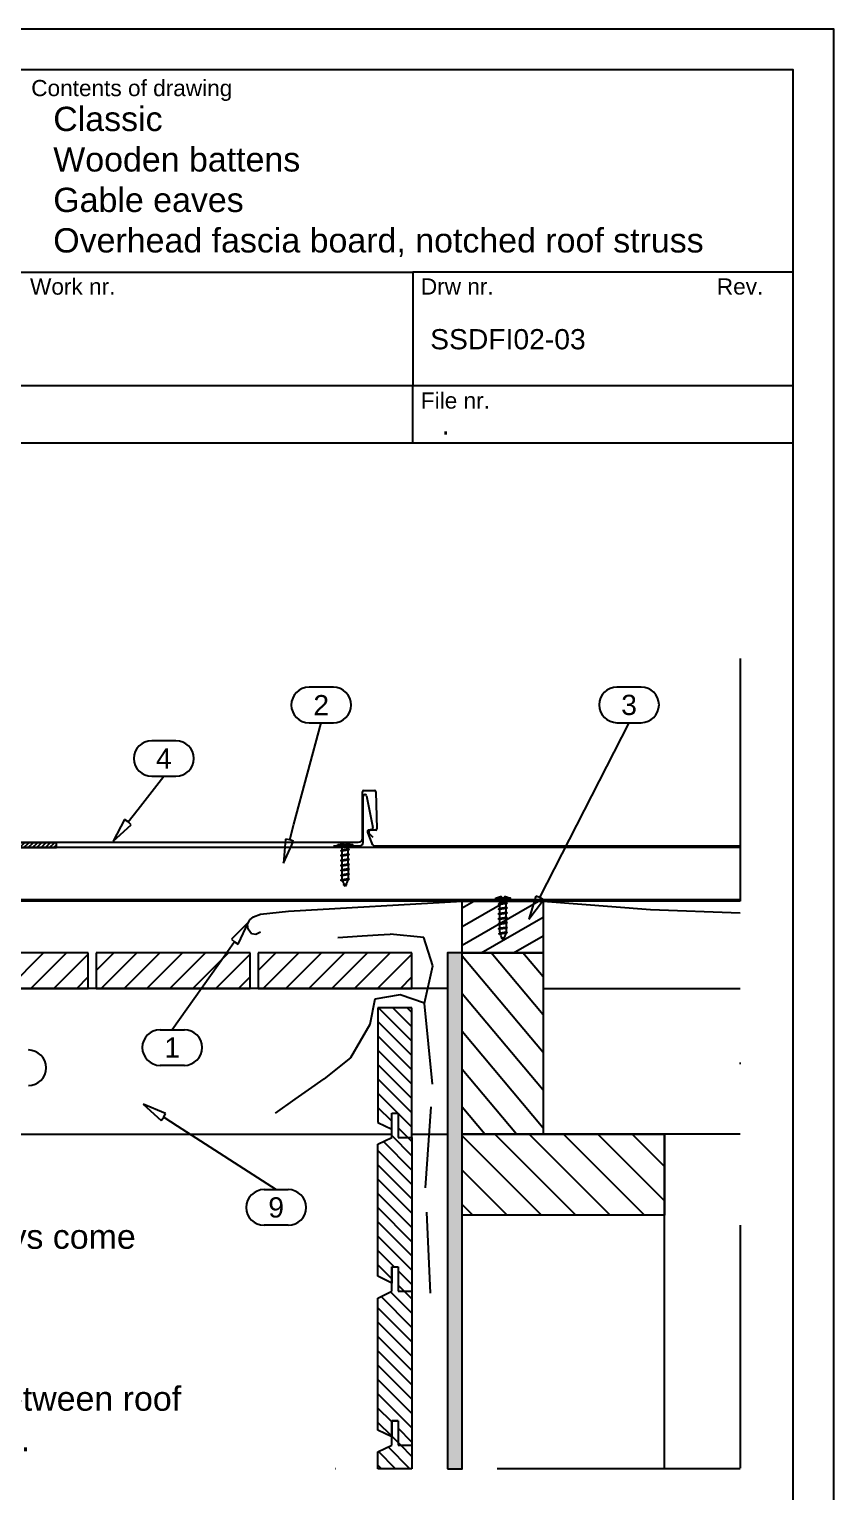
# Model space of a CAD drawing. Extents: x 2509 to 12199, y -2580 to 855.
# Drawn here: x 7637 to 8134, y -333 to 570 of the extents above; entities that cross this region are included whole.
import ezdxf
from ezdxf.enums import TextEntityAlignment as Align

# ---------------------------------------------------------------- set-up
doc = ezdxf.new("R2010")
doc.units = 0
doc.header["$LTSCALE"] = 50
doc.linetypes.add('KEL', pattern=[2.25, 1, -1.25])
doc.linetypes.add('PKL', pattern=[7, 3, -2, 0, -2])
doc.layers.add('RUUKKI', color=7, linetype='CONTINUOUS')
doc.styles.add('arial', font='ARIAL.TTF')

# ---------------------------------------------------------------- blocks, each defined once
blk = doc.blocks.new('A$C04931936')
at = {"layer": 'RUUKKI', "color": 2}
for p, q in [((39.98, 14.59), (39.98, 29.59)), ((39.98, 29.59), (43.98, 29.59)), ((43.98, 29.59), (43.98, 14.59)), ((31.48, 10.34), (39.98, 14.59)), ((31.48, 0), (31.48, 10.34)), ((43.98, 14.59), (52.48, 14.59)), ((52.48, 14.59), (52.48, 0)), ((52.48, 0), (31.48, 0))]:
    blk.add_line(p, q, dxfattribs=at)
at = {"layer": 'RUUKKI', "color": 1}
for p, q in [((43.98, 16.12), (39.98, 20.12)), ((42.43, 0), (31.89, 10.54)), ((51.26, 0), (37.78, 13.49)), ((52.48, 7.62), (45.52, 14.59)), ((33.59, 0), (31.48, 2.11))]:
    blk.add_line(p, q, dxfattribs=at)
blk = doc.blocks.new('A$C670E39E5')
at = {"layer": 'RUUKKI', "color": 2}
for p, q in [((39.98, 124.59), (43.98, 124.59)), ((39.98, 109.59), (39.98, 124.59)), ((43.98, 124.59), (43.98, 109.59)), ((31.48, 105.34), (39.98, 109.59)), ((43.98, 109.59), (52.48, 109.59)), ((52.48, 109.59), (52.48, 14.59)), ((31.48, 23.84), (31.48, 105.34)), ((43.98, 29.59), (39.98, 29.59)), ((39.98, 29.59), (39.98, 19.59)), ((39.98, 29.59), (43.98, 29.59)), ((43.98, 29.59), (43.98, 14.59)), ((39.98, 19.59), (31.48, 23.84)), ((43.98, 14.59), (52.48, 14.59))]:
    blk.add_line(p, q, dxfattribs=at)
at = {"layer": 'RUUKKI', "color": 1}
for p, q in [((52.48, 96.01), (39.26, 109.23)), ((52.48, 104.85), (47.74, 109.59)), ((52.48, 87.17), (33.37, 106.28)), ((52.48, 78.33), (31.48, 99.33)), ((52.48, 69.49), (31.48, 90.49)), ((52.48, 60.66), (31.48, 81.66)), ((52.48, 51.82), (31.48, 72.82)), ((52.48, 42.98), (31.48, 63.98)), ((52.48, 34.14), (31.48, 55.14)), ((52.48, 25.3), (31.48, 46.3)), ((39.98, 28.96), (31.48, 37.46)), ((39.98, 20.12), (31.48, 28.62)), ((52.48, 16.46), (43.98, 24.96)), ((45.52, 14.59), (43.98, 16.12))]:
    blk.add_line(p, q, dxfattribs=at)
blk = doc.blocks.new('A$C44626F01')
at = {"layer": 'RUUKKI', "color": 2}
for p, q in [((39.98, 204.59), (39.98, 219.59)), ((39.98, 219.59), (43.98, 219.59)), ((43.98, 219.59), (43.98, 204.59)), ((31.48, 200.34), (39.98, 204.59)), ((31.48, 118.84), (31.48, 200.34)), ((43.98, 204.59), (52.48, 204.59)), ((52.48, 204.59), (52.48, 109.59)), ((39.98, 114.59), (31.48, 118.84)), ((39.98, 124.59), (39.98, 114.59)), ((39.98, 124.59), (43.98, 124.59)), ((43.98, 124.59), (43.98, 109.59)), ((43.98, 109.59), (52.48, 109.59))]:
    blk.add_line(p, q, dxfattribs=at)
at = {"layer": 'RUUKKI', "color": 1}
for p, q in [((52.48, 184.4), (34.86, 202.02)), ((52.48, 193.24), (39.98, 205.74)), ((52.48, 202.08), (49.97, 204.59)), ((52.48, 175.56), (31.48, 196.56)), ((52.48, 166.72), (31.48, 187.72)), ((52.48, 157.88), (31.48, 178.88)), ((52.48, 149.04), (31.48, 170.04)), ((52.48, 140.2), (31.48, 161.2)), ((52.48, 131.37), (31.48, 152.37)), ((52.48, 122.53), (31.48, 143.53)), ((41.58, 124.59), (31.48, 134.69)), ((39.98, 117.35), (31.48, 125.85)), ((52.48, 113.69), (43.98, 122.19)), ((47.74, 109.59), (43.98, 113.35))]:
    blk.add_line(p, q, dxfattribs=at)
blk = doc.blocks.new('A$C36DA79CB')
at = {"layer": 'RUUKKI', "color": 2}
for p, q in [((0, 84.25), (0, 13.5)), ((21, 84.25), (0, 84.25)), ((21, 4.25), (21, 84.25)), ((8.5, 9.25), (8.5, 19.25)), ((8.5, 19.25), (12.5, 19.25)), ((12.5, 19.25), (12.5, 4.25)), ((0, 13.5), (8.5, 9.25)), ((12.5, 4.25), (21, 4.25))]:
    blk.add_line(p, q, dxfattribs=at)
at = {"layer": 'RUUKKI', "color": 1}
for p, q in [((21, 63.61), (0.36, 84.25)), ((21, 72.45), (9.2, 84.25)), ((21, 81.29), (18.04, 84.25)), ((21, 54.77), (0, 75.77)), ((21, 45.93), (0, 66.93)), ((21, 37.09), (0, 58.09)), ((21, 28.26), (0, 49.26)), ((21, 19.42), (0, 40.42)), ((12.33, 19.25), (0, 31.58)), ((8.5, 14.24), (0, 22.74)), ((21, 10.58), (12.5, 19.08)), ((0.8, 13.1), (0, 13.9)), ((18.49, 4.25), (12.5, 10.24))]:
    blk.add_line(p, q, dxfattribs=at)
blk = doc.blocks.new('A$C28AD508C')
at = {"layer": 'RUUKKI', "color": 2}
for p, q in [((133.48, 206.59), (83.48, 206.59)), ((83.48, 156.59), (83.48, 206.59)), ((83.48, 206.59), (208.48, 206.59)), ((208.48, 206.59), (208.48, 156.59)), ((208.48, 156.59), (83.48, 156.59))]:
    blk.add_line(p, q, dxfattribs=at)
at = {"layer": 'RUUKKI', "color": 1}
for p, q in [((132.5, 156.59), (83.48, 205.61)), ((153.71, 156.59), (103.71, 206.59)), ((174.93, 156.59), (124.93, 206.59)), ((196.14, 156.59), (146.14, 206.59)), ((208.48, 165.46), (167.35, 206.59)), ((208.48, 186.67), (188.57, 206.59)), ((111.29, 156.59), (83.48, 184.39)), ((90.07, 156.59), (83.48, 163.18))]:
    blk.add_line(p, q, dxfattribs=at)
blk = doc.blocks.new('A$C0EDA7D6C')
at = {"layer": 'RUUKKI', "color": 2}
for p, q in [((83.48, 206.59), (83.48, 318.59)), ((83.48, 318.59), (133.48, 318.59)), ((133.48, 318.59), (83.48, 318.59)), ((133.48, 318.59), (133.48, 206.59)), ((133.48, 206.59), (83.48, 206.59))]:
    blk.add_line(p, q, dxfattribs=at)
at = {"layer": 'RUUKKI', "color": 1}
for p, q in [((133.48, 257.03), (83.48, 316.61)), ((133.48, 280.36), (101.41, 318.59)), ((133.48, 303.7), (120.99, 318.59)), ((133.48, 233.69), (83.48, 293.28)), ((133.48, 210.35), (83.48, 269.94)), ((117.06, 206.59), (83.48, 246.61)), ((97.48, 206.59), (83.48, 223.27))]:
    blk.add_line(p, q, dxfattribs=at)
blk = doc.blocks.new('A$C31535929')
at = {"layer": 'RUUKKI', "color": 1}
for p, q in [((-50, 49.85), (-42.81, 54)), ((-50, 38.3), (-22.81, 54)), ((-50, 26.75), (-2.81, 54)), ((-38.23, 22), (0, 44.07)), ((-18.23, 22), (0, 32.53))]:
    blk.add_line(p, q, dxfattribs=at)
at = {"layer": 'RUUKKI', "color": 2}
for p, q in [((-50, 22), (-50, 54)), ((-50, 54), (0, 54)), ((0, 54), (0, 22)), ((-50, 22), (0, 22)), ((0, 22), (-50, 22))]:
    blk.add_line(p, q, dxfattribs=at)
blk = doc.blocks.new('A$C7B124B4F')
at = {"layer": 'RUUKKI', "color": 1}
for p, q in [((-20.77, 45.07), (-13.47, 45.55)), ((-13.47, 45.55), (-13.47, 45.55)), ((-45.71, 43.43), (-30.74, 44.42)), ((-30.74, 44.42), (-20.77, 45.07)), ((-63.92, -50.67), (-54.25, -43.82)), ((-54.25, -43.82), (-54.25, -43.82)), ((-72.08, -56.45), (-63.92, -50.67)), ((-84.32, -65.13), (-72.08, -56.45))]:
    blk.add_line(p, q, dxfattribs=at)
at = {"layer": 'RUUKKI', "color": 1, "linetype": 'KEL'}
for p, q in [((7.32, 43.43), (-13.47, 45.55)), ((12.83, 26.04), (7.32, 43.43)), ((7.75, 2.97), (12.83, 26.04)), ((-22.97, 5.48), (-26.1, -10.18)), ((-7.3, 7.99), (-22.97, 5.48)), ((7.75, 2.97), (-7.3, 7.99)), ((12.76, -47.15), (7.75, 2.97)), ((-26.1, -10.18), (-37.98, -30.86)), ((-37.98, -30.86), (-54.25, -43.82)), ((8.37, -111.05), (12.76, -47.15)), ((11.51, -176.21), (8.37, -111.05))]:
    blk.add_line(p, q, dxfattribs=at)
blk = doc.blocks.new('A$C2863589B')
at = {"layer": 'RUUKKI', "color": 2}
for p, q in [((-374, 34), (-374, 12)), ((-279, 34), (-374, 34)), ((-279, 12), (-279, 34)), ((-374, 12), (-279, 12))]:
    blk.add_line(p, q, dxfattribs=at)
at = {"layer": 'RUUKKI', "color": 1}
for p, q in [((-374, 23.1), (-363.1, 34)), ((-370.96, 12), (-348.96, 34)), ((-356.82, 12), (-334.82, 34)), ((-342.68, 12), (-320.68, 34)), ((-328.54, 12), (-306.54, 34)), ((-314.39, 12), (-292.39, 34)), ((-300.25, 12), (-279, 33.25)), ((-286.11, 12), (-279, 19.11))]:
    blk.add_line(p, q, dxfattribs=at)
blk = doc.blocks.new('A$C78800883')
at = {"layer": 'RUUKKI', "color": 2}
for p, q in [((-300.59, 44.3), (-296.29, 45.86)), ((-296.29, 45.86), (-278.91, 47.77)), ((-278.91, 47.77), (-171.73, 54)), ((-171.73, 54), (-121.73, 54)), ((-121.73, 54), (-55.3, 48.72)), ((-55.3, 48.72), (0, 46.67)), ((-304.33, 39.57), (-302.95, 42.43)), ((-303.89, 36.7), (-304.33, 39.57)), ((-301.85, 33.79), (-303.89, 36.7)), ((-302.95, 42.43), (-300.59, 44.3)), ((-299.1, 33.29), (-301.85, 33.79)), ((-296.29, 34.72), (-299.1, 33.29))]:
    blk.add_line(p, q, dxfattribs=at)
blk = doc.blocks.new('A$C3D4A7C66')
at = {"layer": 'RUUKKI', "color": 1}
for p, q in [((-26.67, 27.56), (-26.67, 29.77)), ((-22.86, 28.1), (-22.86, 30.3)), ((-22.86, 25.05), (-22.86, 27.26)), ((-26.67, 24.51), (-26.67, 26.72)), ((-26.67, 21.47), (-26.67, 23.68)), ((-22.86, 22), (-22.86, 24.21))]:
    blk.add_line(p, q, dxfattribs=at)
for points in [[(-29.27, 34), (-20.27, 34), (-20.27, 33), (-29.27, 33)], [(-22.16, 30.83), (-22.67, 30.33), (-26.86, 29.75), (-27.44, 30.08), (-26.86, 30.58), (-22.67, 31.17)], [(-22.16, 27.79), (-22.67, 27.28), (-26.86, 26.7), (-27.44, 27.03), (-26.86, 27.54), (-22.67, 28.12)], [(-22.16, 24.74), (-22.67, 24.24), (-26.86, 23.65), (-27.44, 23.99), (-26.86, 24.49), (-22.67, 25.07)], [(-22.16, 21.69), (-22.67, 21.19), (-26.86, 20.6), (-27.44, 20.94), (-26.86, 21.44), (-22.67, 22.03)], [(-22.16, 18.64), (-22.67, 18.14), (-26.86, 17.55), (-27.44, 17.89), (-26.86, 18.39), (-22.67, 18.98)], [(-22.16, 15.6), (-22.67, 15.09), (-26.86, 14.51), (-27.44, 14.84), (-26.86, 15.35), (-22.67, 15.93)], [(-22.16, 12.55), (-22.67, 12.05), (-26.79, 11.47), (-27.38, 11.8), (-26.79, 12.31), (-22.67, 12.88)], [(-23.68, 9.29), (-24.04, 8.93), (-25.32, 8.75), (-25.74, 8.99), (-25.32, 9.35), (-24.04, 9.53)]]:
    blk.add_lwpolyline(points, close=True, dxfattribs=at)
for points in [[(-25.47, 34.01), (-25.67, 34.66, 0.08871), (-28.07, 34, 0.082321)], [(-26.67, 30.61), (-26.67, 32, 0.414214), (-27.67, 33)], [(-21.47, 34, 0.08871), (-23.87, 34.66), (-24.07, 34.01)], [(-22.86, 31.14), (-22.86, 32, -0.414214), (-21.86, 33)], [(-26.49, 12.35, -0.048189), (-26.67, 14.26), (-26.67, 14.53)], [(-25.38, 9.3), (-25.7, 9.97, -0.041911), (-26.29, 11.54)], [(-23.13, 11.98, -0.053388), (-23.83, 9.97), (-24.04, 9.53)], [(-22.86, 15.07), (-22.86, 14.26, -0.035659), (-22.96, 12.84, -0.035659)]]:
    blk.add_lwpolyline(points, format="xyb", dxfattribs=at)
for points in [[(-26.67, 23.68), (-26.67, 23.59)], [(-26.67, 18.42), (-26.67, 20.63)], [(-22.86, 24.12), (-22.86, 24.21)], [(-22.86, 21.16), (-22.86, 18.95)], [(-22.86, 18.11), (-22.86, 15.9)], [(-26.67, 15.37), (-26.67, 17.58)], [(-26.67, 14.26), (-26.67, 14.53)], [(-22.86, 15.07), (-22.86, 14.26)], [(-24.77, 8), (-25.13, 8.77)], [(-24.35, 8.88), (-24.77, 8)]]:
    blk.add_lwpolyline(points, dxfattribs=at)
blk = doc.blocks.new('A$C0D55383A')
at = {"layer": 'RUUKKI'}
for p, q in [((416.37, 5.85), (416.37, 34.45)), ((417.2, 35.28), (423.87, 35.28)), ((424.7, 34.47), (425.37, 11.49)), ((424.77, 10.83), (421.58, 10.71)), ((27.98, 3.28), (105.96, 3.28)), ((105.96, 3.28), (264.29, 3.28)), ((264.29, 3.28), (327.11, 3.28)), ((327.11, 3.28), (354.56, 3.28)), ((354.56, 3.28), (413.8, 3.28)), ((420.76, 8.54), (422.87, 6.53))]:
    blk.add_line(p, q, dxfattribs=at)
for centre, radius, start, end in [((417.2, 34.45), 0.825, 90, 180), ((423.87, 34.45), 0.825, 1.33902, 90), ((421.63, 9.45), 1.26, 92.27654, 226.33902), ((424.74, 11.46), 0.631, 272.27654, 1.94873), ((413.8, 5.85), 2.57, 270, 360)]:
    blk.add_arc(centre, radius, start, end, dxfattribs=at)
blk = doc.blocks.new('A$C1A6C15DB')
at = {"layer": 'RUUKKI', "color": 7}
for p, q in [((-5.95, 0.79), (-5.95, 25.24)), ((-4.03, 25.44), (0.04, 5.86)), ((-5.95, -3.29), (-5.95, 0.79)), ((-3.33, 3.04), (-2.51, 0.79)), ((-0.71, 4.72), (-2.61, 4.32)), ((-2.51, 0.79), (-0.75, -4.05)), ((-24.26, -5.52), (-8.18, -5.52)), ((1.35, -5.52), (158.33, -5.52)), ((158.33, -5.52), (226.86, -5.52))]:
    blk.add_line(p, q, dxfattribs=at)
for centre, radius, start, end in [((-4.98, 25.24), 0.971, 11.7258, 180), ((-2.42, 3.37), 0.971, 101.81119, 200), ((-0.91, 5.67), 0.971, 281.81119, 11.7258), ((-8.18, -3.29), 2.23, 270, 0), ((1.35, -3.29), 2.23, 200, 270)]:
    blk.add_arc(centre, radius, start, end, dxfattribs=at)
blk = doc.blocks.new('A$C5D97402B')
at = {"layer": 'RUUKKI', "color": 1}
for p, q in [((5.18, -5.1), (5.18, -2.9)), ((5.18, -8.15), (5.18, -5.94)), ((5.18, -11.2), (5.18, -8.99)), ((8.99, -4.57), (8.99, -2.36)), ((8.99, -7.62), (8.99, -5.41)), ((8.99, -10.67), (8.99, -8.46))]:
    blk.add_line(p, q, dxfattribs=at)
for points in [[(2.58, 1.33), (11.58, 1.33), (11.58, 0.33), (2.58, 0.33)], [(9.68, -1.83), (9.18, -2.33), (4.99, -2.92), (4.4, -2.59), (4.99, -2.08), (9.18, -1.5)], [(9.68, -4.88), (9.18, -5.38), (4.99, -5.97), (4.4, -5.63), (4.99, -5.13), (9.18, -4.54)], [(9.68, -7.93), (9.18, -8.43), (4.99, -9.02), (4.4, -8.68), (4.99, -8.18), (9.18, -7.59)], [(9.68, -10.97), (9.18, -11.48), (4.99, -12.06), (4.4, -11.73), (4.99, -11.23), (9.18, -10.64)], [(9.68, -14.02), (9.18, -14.53), (4.99, -15.11), (4.4, -14.78), (4.99, -14.27), (9.18, -13.69)], [(9.68, -17.07), (9.18, -17.57), (4.99, -18.16), (4.4, -17.82), (4.99, -17.32), (9.18, -16.73)], [(9.68, -20.12), (9.18, -20.62), (5.05, -21.2), (4.47, -20.86), (5.05, -20.36), (9.18, -19.78)], [(8.17, -23.38), (7.81, -23.74), (6.53, -23.92), (6.11, -23.68), (6.53, -23.32), (7.81, -23.14)]]:
    blk.add_lwpolyline(points, close=True, dxfattribs=at)
for points in [[(6.38, 1.34), (6.18, 2, 0.08871), (3.78, 1.33, 0.082321)], [(5.18, -2.06), (5.18, -0.67, 0.414214), (4.18, 0.33)], [(10.38, 1.33, 0.08871), (7.98, 2), (7.78, 1.34)], [(8.99, -1.52), (8.99, -0.67, -0.414214), (9.99, 0.33)], [(8.99, -17.6), (8.99, -18.4, -0.035659), (8.88, -19.82, -0.035659)], [(5.36, -20.32, -0.048189), (5.18, -18.4), (5.18, -18.13)], [(6.47, -23.37), (6.14, -22.69, -0.041911), (5.55, -21.13)], [(8.72, -20.68, -0.053388), (8.02, -22.69), (7.81, -23.14)]]:
    blk.add_lwpolyline(points, format="xyb", dxfattribs=at)
for points in [[(5.18, -8.99), (5.18, -9.08)], [(8.99, -8.54), (8.99, -8.46)], [(5.18, -14.25), (5.18, -12.04)], [(5.18, -17.3), (5.18, -15.09)], [(8.99, -11.5), (8.99, -13.71)], [(8.99, -14.55), (8.99, -16.76)], [(8.99, -17.6), (8.99, -18.4)], [(5.18, -18.4), (5.18, -18.13)], [(7.08, -24.67), (6.71, -23.89)], [(7.5, -23.78), (7.08, -24.67)]]:
    blk.add_lwpolyline(points, dxfattribs=at)
blk = doc.blocks.new('A$C784A639F')
at = {"layer": 'RUUKKI', "color": 1}
for p, q in [((-161.57, -1.12), (-160.65, -0.2)), ((-66.57, -0.2), (-161.57, -0.2)), ((-161.57, -0.2), (-161.57, -3.2)), ((-161.57, -3.2), (-66.57, -3.2)), ((-161, -3.2), (-158, -0.2)), ((-158.35, -3.2), (-155.35, -0.2)), ((-155.7, -3.2), (-152.7, -0.2)), ((-153.05, -3.2), (-150.05, -0.2)), ((-150.39, -3.2), (-147.39, -0.2)), ((-147.74, -3.2), (-144.74, -0.2)), ((-145.09, -3.2), (-142.09, -0.2)), ((-142.44, -3.2), (-139.44, -0.2)), ((-139.79, -3.2), (-136.79, -0.2)), ((-137.14, -3.2), (-134.14, -0.2)), ((-134.48, -3.2), (-131.48, -0.2)), ((-131.83, -3.2), (-128.83, -0.2)), ((-129.18, -3.2), (-126.18, -0.2)), ((-126.53, -3.2), (-123.53, -0.2)), ((-123.88, -3.2), (-120.88, -0.2)), ((-121.23, -3.2), (-118.23, -0.2)), ((-118.57, -3.2), (-115.57, -0.2)), ((-115.92, -3.2), (-112.92, -0.2)), ((-113.27, -3.2), (-110.27, -0.2)), ((-110.62, -3.2), (-107.62, -0.2)), ((-107.97, -3.2), (-104.97, -0.2)), ((-105.32, -3.2), (-102.32, -0.2)), ((-102.66, -3.2), (-99.66, -0.2)), ((-100.01, -3.2), (-97.01, -0.2)), ((-97.36, -3.2), (-94.36, -0.2)), ((-94.71, -3.2), (-91.71, -0.2)), ((-92.06, -3.2), (-89.06, -0.2)), ((-89.41, -3.2), (-86.41, -0.2)), ((-86.75, -3.2), (-83.75, -0.2)), ((-84.1, -3.2), (-81.1, -0.2)), ((-81.45, -3.2), (-78.45, -0.2)), ((-78.8, -3.2), (-75.8, -0.2)), ((-76.15, -3.2), (-73.15, -0.2)), ((-73.5, -3.2), (-70.5, -0.2)), ((-70.84, -3.2), (-67.84, -0.2)), ((-68.19, -3.2), (-66.57, -1.58)), ((-66.57, -3.2), (-66.57, -0.2))]:
    blk.add_line(p, q, dxfattribs=at)

msp = doc.modelspace()

# ---------------------------------------------------------------- hatches: boundary and pattern name
at = {"layer": 'RUUKKI'}
h = msp.add_hatch(dxfattribs=at)
h.set_pattern_fill('DOTS', color=256, scale=2, style=0)
h.set_pattern_definition([(0, (4366, 1879.8992), (1.5875, 3.175), [0, -3.175])])
h.paths.add_polyline_path([(7895.42, -318.98), (7904.42, -318.98), (7904.42, -0.39), (7895.42, -0.39)])

# ---------------------------------------------------------------- linework, layer by layer
at = {"layer": 'RUUKKI', "color": 2}
for p, q in [((7169, 420), (7874, 420)), ((7169, 350), (7874, 350)), ((7169, 314.61), (8109, 314.61)), ((8029.41, -318.98), (8029.41, -112.39))]:
    msp.add_line(p, q, dxfattribs=at)
at = {"layer": 'RUUKKI', "color": 1, "linetype": 'PKL'}
for p, q in [((8076.15, 181.48), (8076.15, -318.98)), ((8076.15, -318.98), (7820.93, -318.98))]:
    msp.add_line(p, q, dxfattribs=at)
at = {"layer": 'RUUKKI', "color": 1}
for p, q in [((7824.87, 163.64), (7809.87, 163.64)), ((8015.05, 163.72), (8000.05, 163.72)), ((7800.48, 79.07), (7817.37, 141.65)), ((7809.87, 141.65), (7817.37, 141.65)), ((7817.37, 141.65), (7824.87, 141.65)), ((7957.01, 42.59), (8007.55, 141.74)), ((8000.05, 141.74), (8007.55, 141.74)), ((8007.55, 141.74), (8015.05, 141.74)), ((7727.63, 130.6), (7712.63, 130.6)), ((7704.21, 88.3), (7720.13, 108.61)), ((7712.63, 108.61), (7720.13, 108.61)), ((7720.13, 108.61), (7727.63, 108.61)), ((7695.86, 81.85), (7688.8, 68.62)), ((7698.05, 80.43), (7695.86, 81.85)), ((7698.05, 80.43), (7704.21, 88.3)), ((7688.8, 68.62), (7699.96, 78.64)), ((7699.96, 78.64), (7698.05, 80.43)), ((7797.88, 69.42), (7800.48, 79.07)), ((7795.3, 69.88), (7793.97, 54.93)), ((7793.97, 54.93), (7800.33, 68.52)), ((7797.88, 69.42), (7795.3, 69.88)), ((7800.33, 68.52), (7797.88, 69.42)), ((7952.47, 33.68), (7957.01, 42.59)), ((8076.15, 31.61), (7426.41, 31.61)), ((7950.05, 34.66), (7945.66, 20.32)), ((7945.66, 20.32), (7954.69, 32.3)), ((7952.47, 33.68), (7950.05, 34.66)), ((7954.69, 32.3), (7952.47, 33.68)), ((7772.51, 18.61), (7761.84, 8.06)), ((7766.09, 5.05), (7772.51, 18.61)), ((7763.83, 6.37), (7758.05, -1.79)), ((7761.84, 8.06), (7763.83, 6.37)), ((7763.83, 6.37), (7766.09, 5.05)), ((7758.05, -1.79), (7725.33, -47.92)), ((7717.83, -47.92), (7725.33, -47.92)), ((7725.33, -47.92), (7732.83, -47.92)), ((7732.83, -69.9), (7717.83, -69.9)), ((7721.26, -99.59), (7707.43, -93.78)), ((7707.43, -93.78), (7718.44, -103.97)), ((7718.44, -103.97), (7720.05, -101.9)), ((7720.05, -101.9), (7721.26, -99.59)), ((7720.05, -101.9), (7728.45, -107.31)), ((7728.45, -107.31), (7789.53, -146.63)), ((7782.03, -146.63), (7789.53, -146.63)), ((7789.53, -146.63), (7797.03, -146.63)), ((7797.03, -168.62), (7782.03, -168.62))]:
    msp.add_line(p, q, dxfattribs=at)
at = {"layer": 'RUUKKI', "color": 5}
for p, q in [((7954.41, -22.39), (8076.15, -22.39)), ((8076.15, -112.39), (7904.41, -112.39))]:
    msp.add_line(p, q, dxfattribs=at)
at = {"layer": 'RUUKKI', "color": 2}
for points in [[(7144, -855), (8134, -855), (8134, 570), (7144, 570)], [(7169, -830), (8109, -830), (8109, 545), (7169, 545)], [(7874, 420), (7874, 350), (8109, 350), (8109, 420)], [(7895.42, -318.98), (7904.42, -318.98), (7904.42, -0.39), (7895.42, -0.39)]]:
    msp.add_lwpolyline(points, close=True, dxfattribs=at)
msp.add_lwpolyline([(7874, 314.61), (7874, 349.97)], dxfattribs=at)
at = {"layer": 'RUUKKI', "color": 5}
for points in [[(8076.15, 64.61), (7428.41, 64.61), (7428.41, 32.61), (8076.15, 32.61)], [(7895.42, -22.39), (7448.42, -22.39), (7448.42, -112.39), (7860.92, -112.39)], [(7873.42, -112.39), (7895.42, -112.39)]]:
    msp.add_lwpolyline(points, dxfattribs=at)
at = {"layer": 'RUUKKI', "color": 1}
for centre, start, end in [((7809.87, 152.64), 90, 270), ((7824.87, 152.64), 270, 90), ((8000.05, 152.73), 90, 270), ((8015.05, 152.73), 270, 90), ((7712.63, 119.61), 90, 270), ((7727.63, 119.61), 270, 90), ((7717.83, -58.91), 90, 270), ((7732.83, -58.91), 270, 90), ((7636.45, -71.38), 270, 90), ((7782.03, -157.63), 90, 270), ((7797.03, -157.63), 270, 90)]:
    msp.add_arc(centre, 10.99, start, end, dxfattribs=at)

# ---------------------------------------------------------------- block references
at = {"layer": 'RUUKKI'}
for name, p in [('A$C0D55383A', (7426.42, 64.61)), ('A$C1A6C15DB', (7849.29, 71.14)), ('A$C784A639F', (7720.45, 67.81)), ('A$C5D97402B', (7825.03, 65.28)), ('A$C78800883', (8076.15, -22.39)), ('A$C31535929', (7954.42, -22.39)), ('A$C7B124B4F', (7873.42, -34.39)), ('A$C2863589B', (7952.42, -34.39)), ('A$C2863589B', (8052.42, -34.39)), ('A$C2863589B', (8152.42, -34.39)), ('A$C0EDA7D6C', (7820.93, -318.98)), ('A$C36DA79CB', (7852.42, -118.64)), ('A$C44626F01', (7820.93, -318.98)), ('A$C28AD508C', (7820.93, -318.98)), ('A$C670E39E5', (7820.93, -318.98)), ('A$C04931936', (7820.93, -318.98))]:
    msp.add_blockref(name, p, dxfattribs=at)
at = {"layer": 'RUUKKI', "color": 5}
msp.add_blockref('A$C3D4A7C66', (7954.42, -0.39), dxfattribs=at)

# ---------------------------------------------------------------- texts
at = {"layer": 'RUUKKI', "color": 1, "style": 'arial'}
for s, p in [('Contents of drawing', (7638.21, 528.69)), ('Work nr.', (7637.47, 406.09)), ('Drw nr.', (7878.92, 406.14)), ('Rev.', (8061.76, 406.14)), ('File nr.', (7878.92, 335.7))]:
    msp.add_text(s, height=10, dxfattribs=at).set_placement(p)
at = {"layer": 'RUUKKI', "color": 2, "style": 'arial'}
for s, p in [('2', (7817.37, 152.64)), ('3', (8007.55, 152.73)), ('4', (7720.13, 119.61)), ('1', (7725.33, -58.91)), ('9', (7789.53, -157.63))]:
    msp.add_text(s, height=12.5, dxfattribs=at).set_placement(p, align=Align.MIDDLE)
at = {"layer": 'RUUKKI', "color": 2, "attachment_point": 1, "style": 'arial'}
for s, insert, char_height, width in [('Classic\\PWooden battens\\PGable eaves\\POverhead fascia board, notched roof struss', (7651.83, 522.14), 15, 525.106), ('SSDFI02-03', (7884.69, 384.82), 12.5, 79.4642), ('Underlay must always come\\Pover external wall!\\P\\P\\PUnderlay dangles between roof\\Ptruss approx. 40 mm.', (7440.8, -168.16), 15, 332.7842)]:
    msp.add_mtext(s, dxfattribs=dict(at, insert=insert, char_height=char_height, width=width))
at = {"layer": 'RUUKKI', "color": 3, "insert": (7891.81, 332.14), "char_height": 12.5, "width": 166.3372, "attachment_point": 1, "style": 'arial'}
msp.add_mtext('{\\C2;.}', dxfattribs=at)

doc.saveas('drawing.dxf')
